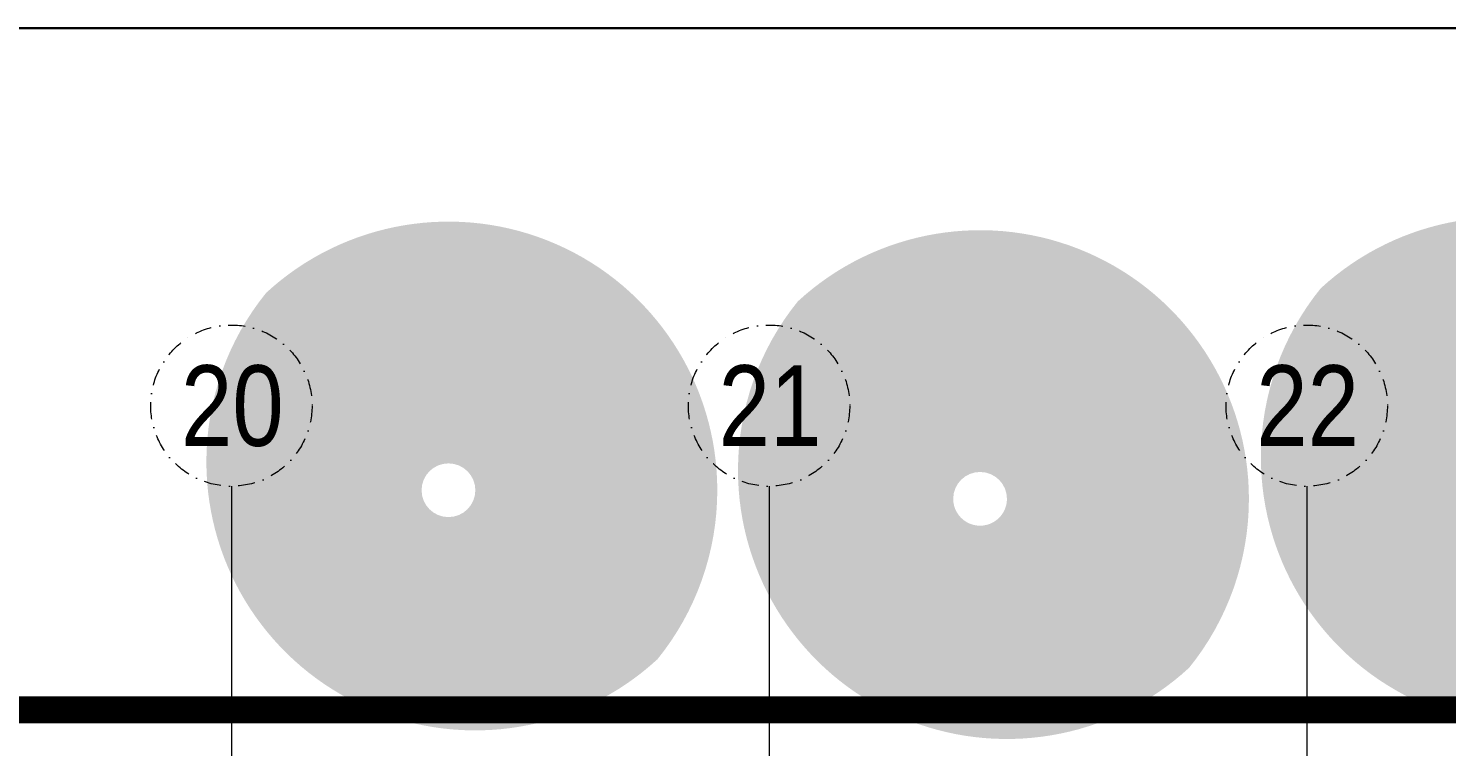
# Model space of a CAD drawing. Header units: centimetres. Extents: x 405464 to 563355, y 50011 to 66875.
# Drawn here: x 511487 to 512542, y 57377 to 57911 of the extents above; entities that cross this region are included whole.
import ezdxf
from ezdxf.enums import TextEntityAlignment as Align

# ---------------------------------------------------------------- set-up
doc = ezdxf.new("R2010")
doc.units = ezdxf.units.CM
doc.linetypes.add('DASHDOT', pattern=[25.4, 12.7, -6.35, 0, -6.35])
doc.layers.get('0').update_dxf_attribs({"lineweight": 9})
for name, color, linetype, lineweight in [('0-KRCN-MİMARİ-220526', 8, 'Continuous', 9), ('0-KRCN-Z-ANTET', 71, 'Continuous', 30), ('A_Aks', 30, 'DASHDOT', 9)]:
    doc.layers.add(name, color=color, linetype=linetype, lineweight=lineweight)
doc.styles.add('Antet_Style 02', font='swissck.ttf')

# ---------------------------------------------------------------- blocks, each defined once
blk = doc.blocks.new('a_aks')
at = {"layer": 'A_Aks', "color": 8, "ltscale": 200}
for p, q in [((7280, 5308), (7280, -831.1)), ((7680, 5308), (7680, -831.1)), ((8080, 5308), (8080, -831.1))]:
    blk.add_line(p, q, dxfattribs=at)
at = {"layer": 'A_Aks', "color": 8}
for centre in [(7280, 5368), (7680, 5368), (8080, 5368)]:
    blk.add_circle(centre, 60, dxfattribs=at)
at = {"layer": 'A_Aks', "color": 8, "style": 'Antet_Style 02'}
for s, p in [('20', (7280.7, 5368)), ('21', (7680.7, 5368)), ('22', (8080.7, 5368))]:
    blk.add_text(s, height=60, dxfattribs=at).set_placement(p, align=Align.MIDDLE_CENTER)
blk = doc.blocks.new('mimari_yeni_durum')
at = {"transparency": 33554559}
h = blk.add_hatch(color=8, dxfattribs=at)
h.dxf.hatch_style = 1
h.set_gradient(color1=(128, 128, 128), color2=(214, 214, 214), name='INVSPHERICAL')
h.paths.add_polyline_path([(8426, 5308.3, 0.653656), (8090.4, 5455.3, 0.171763), (8045.9, 5329.5, 0.653656), (8381.5, 5182.5, 0.171763)])
h.paths.add_polyline_path([(8206, 5308.3, -1), (8246, 5308.3, -1)], flags=16)
h = blk.add_hatch(color=8, dxfattribs=at)
h.dxf.hatch_style = 1
h.set_gradient(color1=(128, 128, 128), color2=(214, 214, 214), name='INVSPHERICAL')
h.paths.add_polyline_path([(7641.5, 5305, 0.653656), (7305.9, 5452, 0.171763), (7261.4, 5326.2, 0.653656), (7597, 5179.2, 0.171763)])
h.paths.add_polyline_path([(7421.5, 5305, -1), (7461.5, 5305, -1)], flags=16)
h = blk.add_hatch(color=8, dxfattribs=at)
h.dxf.hatch_style = 1
h.set_gradient(color1=(128, 128, 128), color2=(214, 214, 214), name='INVSPHERICAL')
h.paths.add_polyline_path([(8037, 5298.6, 0.653656), (7701.4, 5445.6, 0.171763), (7656.9, 5319.8, 0.653656), (7992.5, 5172.8, 0.171763)])
h.paths.add_polyline_path([(7817, 5298.6, -1), (7857, 5298.6, -1)], flags=16)
at = {"layer": 'A_Aks', "color": 8}
blk.add_blockref('a_aks', (0, 0), dxfattribs=at)
blk = doc.blocks.new('A$C9e52caec')
at = {"color": 1, "linetype": 'DASHDOT', "ltscale": 250, "true_color": 0xe60000, "const_width": 20}
blk.add_lwpolyline([(50, 2495), (930, 2495), (930, 1707), (1765, 1707), (1765, 4249), (1550, 4249), (1550, 5141.5), (8707, 5141.5), (8707, 2644), (12614.5, 2644), (12614.5, -227.5), (-33, -227.5), (-33, 2495)], close=True, dxfattribs=at)
at = {"color": 8}
blk.add_blockref('mimari_yeni_durum', (0, 0), dxfattribs=at)

msp = doc.modelspace()

# ---------------------------------------------------------------- block references
at = {"layer": '0-KRCN-MİMARİ-220526', "rotation": 359.999999999997}
msp.add_blockref('A$C9e52caec', (504358.3, 52262.4, 74), dxfattribs=at)

# ---------------------------------------------------------------- next in the draw order: linework, layer by layer
at = {"layer": '0-KRCN-Z-ANTET'}
msp.add_lwpolyline([(503294.8, 57911.3), (518977.4, 57911.3), (518977.4, 51111.3), (503294.8, 51111.3)], close=True, dxfattribs=at)

doc.saveas('drawing.dxf')
